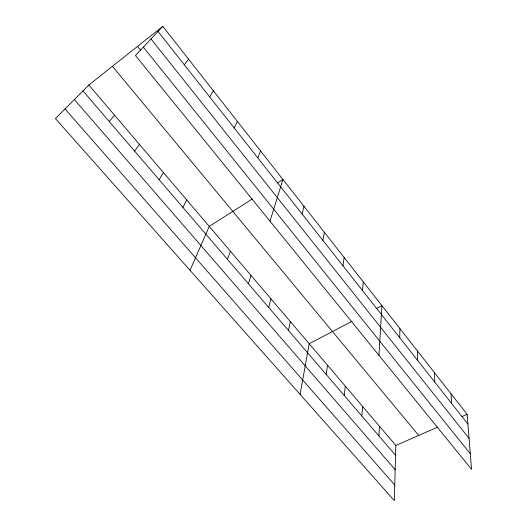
<?xml version="1.0" encoding="UTF-8"?>
<svg xmlns="http://www.w3.org/2000/svg" width="527" height="527" viewBox="0 0 527 527"><rect width="100%" height="100%" fill="white"/><g stroke="black" fill="none" stroke-linecap="round" stroke-linejoin="round"><path stroke-width="0.79" d="M399.716 337.682L399.94 328.631M88.852 84.999L395.817 445.447L394.341 500.65L55.447 118.588L88.852 84.999L162.81 26.35L467.12 414.262L471.553 469.359L135.479 55.539L162.81 26.35M378.92 435.928L379.427 426.205M378.959 355.343L381.897 305.627L376.087 308.67M361.825 416.001L362.589 406.429M362.471 290.496L363.307 281.925M344.25 395.507L345.284 386.107M342.978 265.792L344.144 257.499M326.173 374.433L327.491 365.218M300.1 394.407L309.191 343.729L352.102 321.239M322.867 240.312L324.382 232.308M288.427 330.422L290.357 321.615M302.103 214.002L303.993 206.314M268.704 307.432L270.977 298.855M269.976 221.149L282.946 179.49L277.518 182.941M248.388 283.75L251.017 275.417M227.447 259.33L230.451 251.267M257.815 157.896L260.542 150.926M190.03 270.318L209.252 226.379L252.433 198.903M234.179 127.942L237.367 121.388M182.882 207.381L186.723 199.924M209.7 96.928L213.382 90.815M159.154 179.714L163.456 172.599M134.622 151.111L139.411 144.372M184.331 64.788L188.547 59.156M109.241 121.526L114.557 115.189M395.817 445.447L437.799 427.087M461.988 416.501L467.12 414.262M65.025 108.957L394.756 485.051M74.373 99.557L395.171 469.656M82.976 90.907L395.553 455.315M112.416 66.31L418.701 435.44M137.547 46.383L140.637 50.21M143.344 47.14L470.301 453.754M150.999 38.965L469.063 438.372M158.028 31.462L467.91 424.083M451.033 393.755L451.593 403.412M434.492 372.668L434.801 382.134M417.47 350.969L417.516 360.237"/></g></svg>
